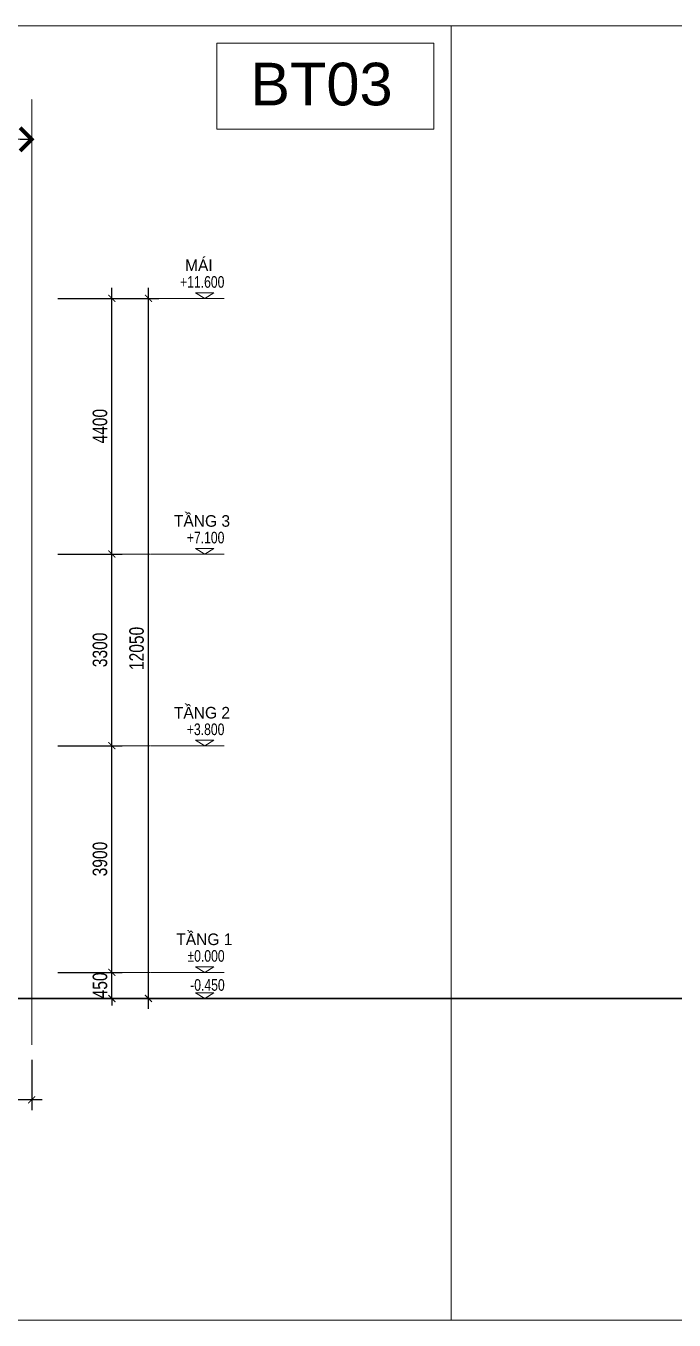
# Model space of a CAD drawing. Header units: millimetres. Extents: x 33748 to 451939, y -263262 to 62681.
# Drawn here: x 329629 to 340787, y -83068 to -60793 of the extents above; entities that cross this region are included whole.
import ezdxf
from ezdxf.enums import TextEntityAlignment as Align

# ---------------------------------------------------------------- set-up
doc = ezdxf.new("R2010")
doc.units = ezdxf.units.MM
doc.header["$PDMODE"] = 98
doc.linetypes.add('CENTER', pattern=[50.8, 31.75, -6.35, 6.35, -6.35])
doc.linetypes.add('HIDDEN', pattern=[0.375, 0.25, -0.125])
doc.layers.get('Defpoints').update_dxf_attribs({"color": 202, "lineweight": 13})
for name, color, linetype, lineweight in [('-CENTER', 143, 'CENTER', 13), ('-DIM', 9, 'Continuous', 13), ('-KH', 143, 'Continuous', 13), ('-LINE1', 7, 'Continuous', 18), ('-RANH GIOI KHU DAT', 12, 'CENTER', 18), ('-TEXT', 7, 'Continuous', 15), ('-WALL', 4, 'Continuous', 35), ('A72', 9, 'Continuous', 5)]:
    doc.layers.add(name, color=color, linetype=linetype, lineweight=lineweight)
doc.layers.add('12. NET DIM', color=9, linetype='Continuous')
doc.styles.add('1', font='arial.ttf')
doc.styles.add('AVANH', font='', dxfattribs={"width": 0.8})
doc.styles.add('vnavanth', font='', dxfattribs={"width": 0.8})
doc.styles.add('X-ALL-SECTION$0$ROMANS', font='arial.ttf')
doc.styles.get('AVANH').set_extended_font_data('.VnAvantH')
doc.styles.get('vnavanth').set_extended_font_data('.VnAvantH')
doc.dimstyles.new('C_100A3', dxfattribs={"dimscale": 100, "dimtxt": 2.5, "dimasz": 1.2, "dimexe": 1.8, "dimexo": 0, "dimgap": 0.75, "dimtad": 1, "dimdec": 0, "dimzin": 0, "dimdsep": 46, "dimtxsty": 'AVANH', "dimblk": 'ARCHTICK', "dimcen": 0, "dimdle": 1.8, "dimclrd": 256, "dimclre": 256, "dimclrt": 7, "dimadec": 0, "dimazin": 0, "dimtfac": 0.0001, "dimtdec": 0, "dimtix": 1, "dimtmove": 2, "dimatfit": 3, "dimldrblk": 'ARCHTICK', "dimfxl": 1.8, "dimtolj": 1, "dimtzin": 0, "dimarcsym": 0})
doc.dimstyles.new('X-ALL-SECTION$0$ARROWS', dxfattribs={"dimscale": 100, "dimtxt": 2, "dimasz": 1, "dimexe": 2, "dimexo": 5, "dimgap": 1, "dimtad": 1, "dimdec": 0, "dimzin": 0, "dimdsep": 46, "dimtxsty": 'X-ALL-SECTION$0$ROMANS', "dimblk": 'X-ALL-SECTION$0$ARROWS', "dimcen": 0, "dimclrd": 256, "dimclre": 256, "dimclrt": 256, "dimazin": 0, "dimtfac": 0.5, "dimtdec": 0, "dimtofl": 0, "dimtmove": 2, "dimatfit": 3, "dimldrblk": 'X-ALL-SECTION$0$ARROWS', "dimfxl": 1, "dimtolj": 1, "dimtzin": 0, "dimlwd": -1, "dimlwe": -1, "dimarcsym": 0})

# ---------------------------------------------------------------- blocks, each defined once
blk = doc.blocks.new('_ARCHTICK')
at = {"const_width": 0.15}
blk.add_lwpolyline([(-0.5, -0.5), (0.5, 0.5)], dxfattribs=at)
blk = doc.blocks.new('*D316')
at = {"layer": '12. NET DIM', "lineweight": -2, "transparency": 16777216}
for p, q in [((327729, -78591), (327729, -79456)), ((329729, -78591), (329729, -79456)), ((329909, -79276), (327549, -79276))]:
    blk.add_line(p, q, dxfattribs=at)
at = {"layer": 'Defpoints', "color": 0, "transparency": 16777216}
for p in [(327729, -78591), (329729, -78591), (327729, -79276)]:
    blk.add_point(p, dxfattribs=at)
at = {"layer": '12. NET DIM', "lineweight": -2, "transparency": 16777216, "xscale": 120, "yscale": 120, "zscale": 120, "rotation": 180}
blk.add_blockref('_ARCHTICK', (327729, -79276), dxfattribs=at)
at = {"layer": '12. NET DIM', "lineweight": -2, "transparency": 16777216, "xscale": 120, "yscale": 120, "zscale": 120}
blk.add_blockref('_ARCHTICK', (329729, -79276), dxfattribs=at)
at = {"layer": '12. NET DIM', "color": 7, "transparency": 16777216, "insert": (328729, -79072), "char_height": 250, "attachment_point": 5, "style": 'AVANH'}
blk.add_mtext('\\A1;2000', dxfattribs=at)
blk = doc.blocks.new('X-ALL-SECTION$0$ARROWS')
blk.add_line((-1, 0), (0, 0))
at = {"const_width": 0.35}
blk.add_lwpolyline([(-1, -1), (0, 0), (-1, 1)], dxfattribs=at)
blk = doc.blocks.new('*D701')
at = {"layer": '-DIM', "lineweight": -2, "transparency": 16777216}
for p, q in [((331109, -77263), (331109, -73003)), ((330179, -73183), (331289, -73183)), ((330179, -77083), (331289, -77083))]:
    blk.add_line(p, q, dxfattribs=at)
at = {"layer": 'Defpoints', "color": 0, "transparency": 16777216}
for p in [(330179, -73183), (331109, -73183), (330179, -77083)]:
    blk.add_point(p, dxfattribs=at)
at = {"layer": '-DIM', "lineweight": -2, "transparency": 16777216, "xscale": 120, "yscale": 120, "zscale": 120}
for p, rotation in [((331109, -73183), 90), ((331109, -77083), 270)]:
    blk.add_blockref('_ARCHTICK', p, dxfattribs=dict(at, rotation=rotation))
at = {"layer": '-DIM', "color": 7, "transparency": 16777216, "insert": (330905, -75133), "char_height": 250, "attachment_point": 5, "rotation": 90, "style": 'AVANH'}
blk.add_mtext('\\A1;3900', dxfattribs=at)
blk = doc.blocks.new('*D702')
at = {"layer": '-DIM', "lineweight": -2, "transparency": 16777216}
for p, q in [((331109, -73363), (331109, -69703)), ((330179, -69883), (331289, -69883)), ((330179, -73183), (331289, -73183))]:
    blk.add_line(p, q, dxfattribs=at)
at = {"layer": 'Defpoints', "color": 0, "transparency": 16777216}
for p in [(330179, -69883), (331109, -69883), (330179, -73183)]:
    blk.add_point(p, dxfattribs=at)
at = {"layer": '-DIM', "lineweight": -2, "transparency": 16777216, "xscale": 120, "yscale": 120, "zscale": 120}
for p, rotation in [((331109, -69883), 90), ((331109, -73183), 270)]:
    blk.add_blockref('_ARCHTICK', p, dxfattribs=dict(at, rotation=rotation))
at = {"layer": '-DIM', "color": 7, "transparency": 16777216, "insert": (330905, -71533), "char_height": 250, "attachment_point": 5, "rotation": 90, "style": 'AVANH'}
blk.add_mtext('\\A1;3300', dxfattribs=at)
blk = doc.blocks.new('*D703')
at = {"layer": '-DIM', "lineweight": -2, "transparency": 16777216}
for p, q in [((331109, -77083), (331109, -76963)), ((330179, -77083), (331289, -77083)), ((331109, -77533), (331109, -77083)), ((330179, -77533), (331289, -77533)), ((331109, -77533), (331109, -77653))]:
    blk.add_line(p, q, dxfattribs=at)
at = {"layer": 'Defpoints', "color": 0, "transparency": 16777216}
for p in [(330179, -77083), (331109, -77083), (330179, -77533)]:
    blk.add_point(p, dxfattribs=at)
at = {"layer": '-DIM', "lineweight": -2, "transparency": 16777216, "xscale": 120, "yscale": 120, "zscale": 120}
for p, rotation in [((331109, -77083), 270), ((331109, -77533), 90)]:
    blk.add_blockref('_ARCHTICK', p, dxfattribs=dict(at, rotation=rotation))
at = {"layer": '-DIM', "color": 7, "transparency": 16777216, "insert": (330905, -77308), "char_height": 250, "attachment_point": 5, "rotation": 90, "style": 'AVANH'}
blk.add_mtext('\\A1;450', dxfattribs=at)
blk = doc.blocks.new('*D724')
at = {"layer": '-DIM', "lineweight": -2, "transparency": 16777216}
for p, q in [((330179, -65483), (331289, -65483)), ((331109, -70063), (331109, -65303)), ((330179, -69883), (331289, -69883))]:
    blk.add_line(p, q, dxfattribs=at)
at = {"layer": 'Defpoints', "color": 0, "transparency": 16777216}
for p in [(330179, -65483), (331109, -65483), (330179, -69883)]:
    blk.add_point(p, dxfattribs=at)
at = {"layer": '-DIM', "lineweight": -2, "transparency": 16777216, "xscale": 120, "yscale": 120, "zscale": 120}
for p, rotation in [((331109, -65483), 90), ((331109, -69883), 270)]:
    blk.add_blockref('_ARCHTICK', p, dxfattribs=dict(at, rotation=rotation))
at = {"layer": '-DIM', "color": 7, "transparency": 16777216, "insert": (330905, -67683), "char_height": 250, "attachment_point": 5, "rotation": 90, "style": 'AVANH'}
blk.add_mtext('\\A1;4400', dxfattribs=at)
blk = doc.blocks.new('*D725')
at = {"layer": '-DIM', "lineweight": -2, "transparency": 16777216}
for p, q in [((330179, -65483), (331919, -65483)), ((331739, -77713), (331739, -65303)), ((330179, -77533), (331919, -77533))]:
    blk.add_line(p, q, dxfattribs=at)
at = {"layer": 'Defpoints', "color": 0, "transparency": 16777216}
for p in [(330179, -65483), (331739, -65483), (330179, -77533)]:
    blk.add_point(p, dxfattribs=at)
at = {"layer": '-DIM', "lineweight": -2, "transparency": 16777216, "xscale": 120, "yscale": 120, "zscale": 120}
for p, rotation in [((331739, -65483), 90), ((331739, -77533), 270)]:
    blk.add_blockref('_ARCHTICK', p, dxfattribs=dict(at, rotation=rotation))
at = {"layer": '-DIM', "color": 7, "transparency": 16777216, "insert": (331535, -71508), "char_height": 250, "attachment_point": 5, "rotation": 90, "style": 'AVANH'}
blk.add_mtext('\\A1;12050', dxfattribs=at)

msp = doc.modelspace()

# ---------------------------------------------------------------- linework, layer by layer
at = {"layer": '-CENTER', "ltscale": 0.1}
for p, q in [((333039.7, -65483.2), (330178.7, -65483.2)), ((333039.7, -69883.3), (330178.7, -69883.3)), ((333039.7, -73183.3), (330178.7, -73183.3)), ((333039.7, -77083.3), (330178.7, -77083.3)), ((333039.7, -77533.3), (330178.7, -77533.3))]:
    msp.add_line(p, q, dxfattribs=at)
at = {"layer": '-KH'}
for p, q in [((332857.8, -65483.2), (332557.8, -65483.2)), ((332857.8, -69883.3), (332557.8, -69883.3)), ((332857.8, -73183.3), (332557.8, -73183.3)), ((332857.8, -77083.3), (332557.8, -77083.3)), ((332857.8, -77533.3), (332557.8, -77533.3))]:
    msp.add_line(p, q, dxfattribs=at)
for points in [[(332548.7, -65387.2), (332866.9, -65387.2), (332707.8, -65483.2)], [(332548.7, -69787.3), (332866.9, -69787.3), (332707.8, -69883.3)], [(332548.7, -73087.3), (332866.9, -73087.3), (332707.8, -73183.3)], [(332548.7, -76987.3), (332866.9, -76987.3), (332707.8, -77083.3)], [(332548.7, -77437.3), (332866.9, -77437.3), (332707.8, -77533.3)]]:
    msp.add_lwpolyline(points, close=True, dxfattribs=at)
for points in [[(332707.8, -65483.2), (332707.8, -65387.2), (332548.7, -65387.2), (332707.8, -65483.2)], [(332707.8, -69883.3), (332707.8, -69787.3), (332548.7, -69787.3), (332707.8, -69883.3)], [(332707.8, -73183.3), (332707.8, -73087.3), (332548.7, -73087.3), (332707.8, -73183.3)], [(332707.8, -77083.3), (332707.8, -76987.3), (332548.7, -76987.3), (332707.8, -77083.3)], [(332707.8, -77533.3), (332707.8, -77437.3), (332548.7, -77437.3), (332707.8, -77533.3)]]:
    msp.add_solid(points, dxfattribs=at)
at = {"layer": '-LINE1'}
msp.add_lwpolyline([(336648.4, -61092.3), (332917.2, -61092.3), (332917.2, -62570.1), (336648.4, -62570.1)], close=True, dxfattribs=at)
at = {"layer": '-RANH GIOI KHU DAT', "linetype": 'HIDDEN', "ltscale": 10}
msp.add_lwpolyline([(329728.7, -78331.4), (329728.7, -62052.8)], dxfattribs=at)
at = {"layer": '-WALL'}
for points in [[(308680.8, -77533.3), (340180.8, -77533.3)], [(367959.1, -77533.3), (336459.1, -77533.3)]]:
    msp.add_lwpolyline(points, dxfattribs=at)
at = {"layer": 'Defpoints'}
for points in [[(305447.2, -83068.4), (336947.2, -83068.4), (336947.2, -60793.4), (305447.2, -60793.4)], [(336947.2, -83068.4), (368447.2, -83068.4), (368447.2, -60793.4), (336947.2, -60793.4)]]:
    msp.add_lwpolyline(points, close=True, dxfattribs=at)

# ---------------------------------------------------------------- texts
at = {"layer": '-TEXT', "color": 4, "style": '1'}
msp.add_text('BT03', height=733.71, dxfattribs=at).set_placement((334716.6, -62381.5), align=Align.BOTTOM_CENTER)
at = {"layer": '-TEXT', "color": 2, "style": 'vnavanth'}
for s, height, p in [('M¸I', 200, (332368.7, -65013.9)), ('TÇNG 3', 200, (332177.1, -69414.1)), ('TÇNG 2', 199.96, (332176.8, -72714.1)), ('TÇNG 1', 199.96, (332217.9, -76614.1))]:
    msp.add_text(s, height=height, dxfattribs=at).set_placement(p)
at = {"layer": '-TEXT', "style": '1', "width": 0.75}
for s, p in [('+11.600', (332282.8, -65299.9)), ('+7.100', (332399.4, -69700)), ('+3.800', (332399.4, -73000)), ('%%P0.000', (332410.4, -76900)), ('-0.450', (332457, -77399.9))]:
    msp.add_text(s, height=200, dxfattribs=at).set_placement(p)

# ---------------------------------------------------------------- dimensions: what is measured, and where the dimension line sits
at = {"layer": '-DIM'}
for base, p1, p2, picture, middle in [((331108.9, -65483.2), (330178.7, -69883.3), (330178.7, -65483.2), '*D724', (330904.6, -67683.3)), ((331738.9, -65483.2), (330178.7, -77533.3), (330178.7, -65483.2), '*D725', (331534.6, -71508.3)), ((331108.9, -69883.3), (330178.7, -73183.3), (330178.7, -69883.3), '*D702', (330904.6, -71533.3)), ((331108.9, -73183.3), (330178.7, -77083.3), (330178.7, -73183.3), '*D701', (330904.6, -75133.3)), ((331108.9, -77083.3), (330178.7, -77533.3), (330178.7, -77083.3), '*D703', (330904.6, -77308.3))]:
    dim = msp.add_linear_dim(base=base, p1=p1, p2=p2, angle=90, dimstyle='C_100A3', dxfattribs=at)
    dim.commit()
    dim.dimension.update_dxf_attribs({"geometry": picture, "text_midpoint": middle})
at = {"layer": '12. NET DIM'}
dim = msp.add_linear_dim(base=(327728.7, -79276.4), p1=(329728.7, -78590.6), p2=(327728.7, -78590.6), angle=0, dimstyle='C_100A3', dxfattribs=at)
dim.commit()
dim.dimension.update_dxf_attribs({"geometry": '*D316', "text_midpoint": (328728.7, -79072.1)})

# ---------------------------------------------------------------- leaders
at = {"layer": 'A72'}
msp.add_leader([(329728.7, -62745.5), (326377.7, -62745.5)], dimstyle='X-ALL-SECTION$0$ARROWS', override={"dimasz": 2, "dimtad": 0}, dxfattribs=at)

doc.saveas('drawing.dxf')
